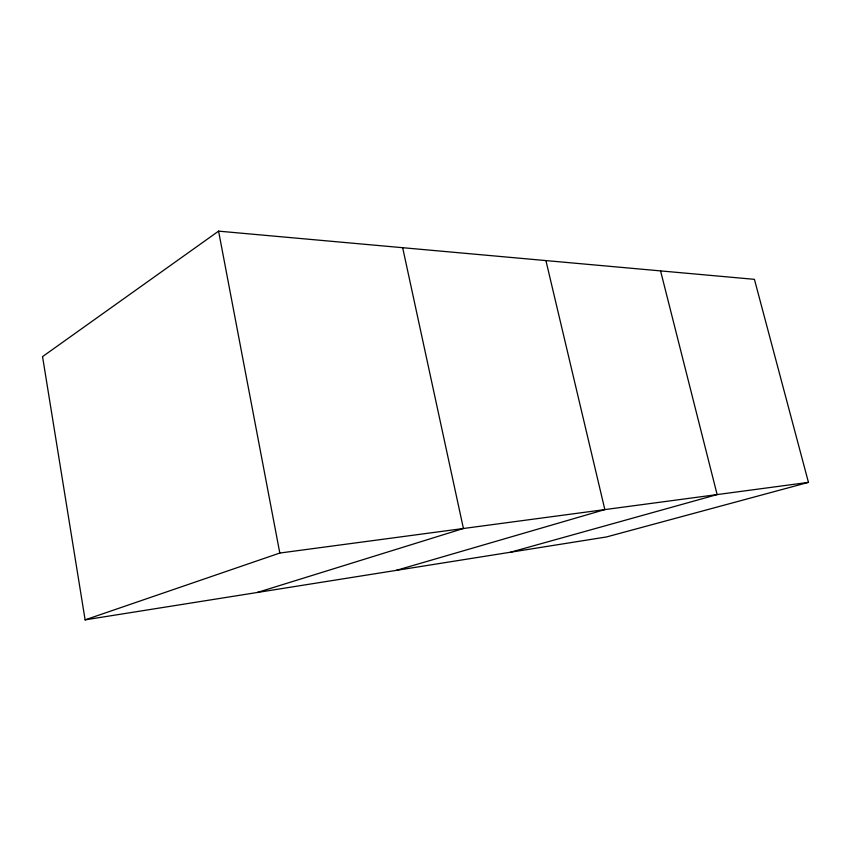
<?xml version="1.0" encoding="UTF-8"?>
<svg xmlns="http://www.w3.org/2000/svg" width="851" height="851" viewBox="0 0 851 851"><rect width="100%" height="100%" fill="white"/><g stroke="black" fill="none" stroke-linecap="round" stroke-linejoin="round"><path stroke-width="1.28" d="M218.579 231.142L42.55 356.612L85.111 619.858L606.465 536.96L808.45 482.379L754.422 279.341L218.579 231.142L279.809 553.044L85.111 619.858M257.279 592.477L463.423 528.503L402.661 247.694M396.162 570.393L604.848 509.6L545.917 260.587M510.579 552.203L717.138 494.591L660.567 270.895M279.809 553.044L808.45 482.379"/></g></svg>
